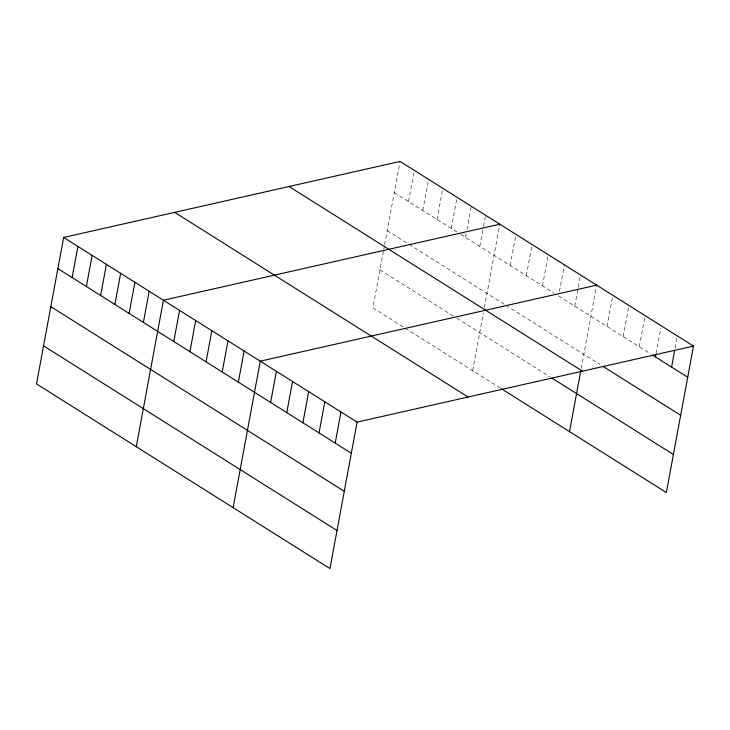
<?xml version="1.0" encoding="UTF-8"?>
<svg xmlns="http://www.w3.org/2000/svg" width="730" height="730" viewBox="0 0 730 730"><rect width="100%" height="100%" fill="white"/><g stroke="black" fill="none" stroke-linecap="round" stroke-linejoin="round"><path stroke-width="0.55" stroke-dasharray="3.65 2.74" d="M383.387 251.33L372.902 307.896L404.256 327.633M383.788 249.149L384.4 245.882M384.601 244.787L400.049 161.43M408.526 201.544L414.302 170.4M422.779 210.514L428.556 179.37M437.033 219.484L442.809 188.34M451.286 228.454L457.062 197.31M465.539 237.414L466.16 234.084M466.99 229.631L471.315 206.28M479.792 246.384L483.296 227.477M483.506 226.364L485.569 215.25M472.675 370.685L483.36 313.015M484.373 307.576L499.822 224.219M510.188 265.51L515.964 234.376M526.33 275.666L532.097 244.532M542.472 285.822L548.239 254.679M559.436 291.535L564.381 264.835M574.747 306.135L578.051 288.341M578.251 287.228L580.523 274.991M581.208 368.504L596.656 285.147M607.031 326.447L612.798 295.303M623.164 336.603L628.941 305.459M639.307 346.759L645.083 315.615M656.069 353.576L660.805 327.998M675.095 348.164L676.947 338.154M394.273 192.574L459.845 233.828M460.794 234.43L553.86 292.995M558.605 295.978L650.704 353.931M387.219 230.634L408.125 243.784M409.074 244.386L505.032 304.766M505.981 305.359L599.978 364.507M379.956 269.845L453.12 315.88M456.925 318.271L549.982 376.835M405.205 328.226L500.205 388.004"/><path stroke-width="1.09" d="M693.5 346.084L400.049 161.43L63.647 237.451L36.5 383.916L329.951 568.57L357.098 422.104L693.5 346.084L666.353 492.549L501.154 388.606M72.124 277.555L77.9 246.421M86.377 286.525L92.153 255.381M100.63 295.495L106.407 264.351M114.884 304.465L120.66 273.321M129.137 313.435L134.913 282.291M143.399 322.404L149.166 291.261M136.273 446.696L163.42 300.231L499.822 224.219M173.786 341.521L179.562 310.387M189.928 351.677L195.704 320.543M206.07 361.834L211.837 330.699M222.212 371.99L227.979 340.855M238.345 382.146L244.121 351.011M233.116 507.633L260.263 361.168L596.656 285.147M270.629 402.458L276.396 371.324M286.771 412.614L292.538 381.48M302.904 422.77L308.68 391.636M319.046 432.926L324.823 401.792M335.189 443.083L340.956 411.948M569.519 431.613L580.806 370.685M655.449 356.915L655.859 354.689M671.591 367.071L674.684 350.391M652.602 355.127L687.733 377.227M602.825 366.296L680.679 415.288M289.034 186.515L582.485 371.168M551.88 378.03L673.407 454.498M174.662 212.366L468.113 397.02M63.647 237.451L357.098 422.104M57.871 268.585L351.331 453.239M50.817 306.646L344.277 491.299M43.554 345.856L337.005 530.509"/></g></svg>
